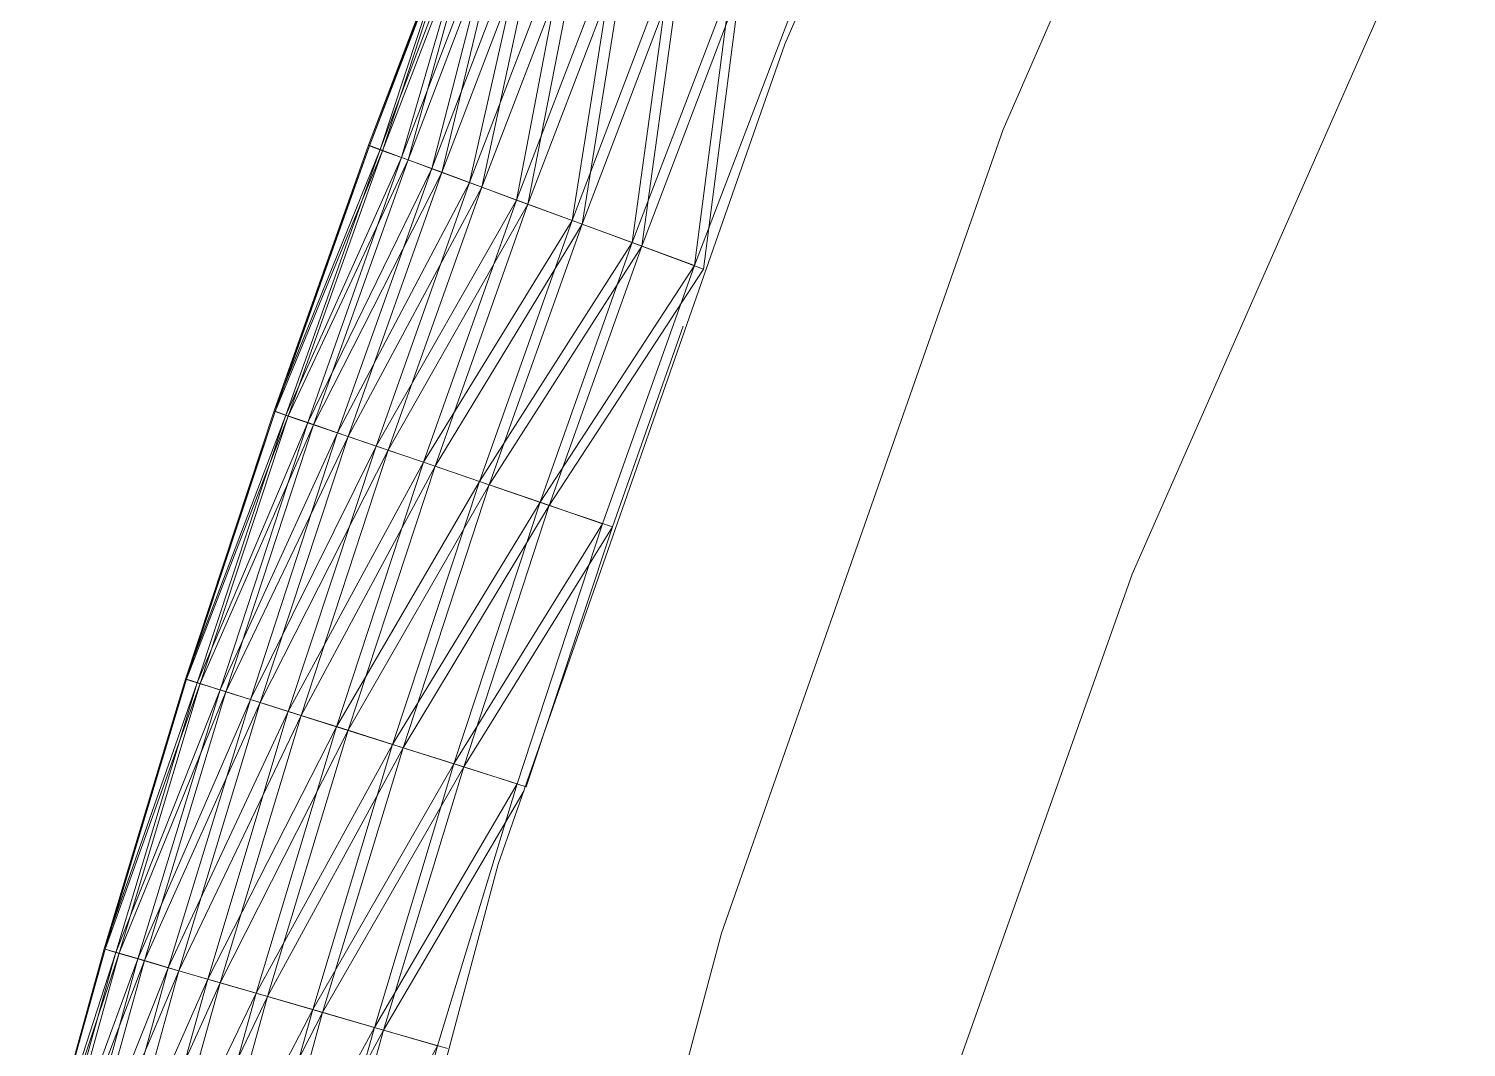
# Model space of a CAD drawing. Header units: millimetres. Extents: x -8591 to 211781, y -3000 to 31870.
# Drawn here: x -4567.21 to -4549.7, y 2695.08 to 2707.49 of the extents above; entities that cross this region are included whole.
import ezdxf

# ---------------------------------------------------------------- set-up
doc = ezdxf.new("R2010")
doc.units = ezdxf.units.MM
doc.layers.add('G-IMPT', color=8, linetype='Continuous', lineweight=9)
doc.layers.add('I-FURN', color=30, linetype='Continuous', lineweight=9)

# ---------------------------------------------------------------- blocks, each defined once
blk = doc.blocks.new('Artificial banana plant 1500mm - Family 4__C1-728657-Begane grond')
at = {"layer": 'G-IMPT'}
for p, q in [((-145.238, 50.426), (-140.998, 60.129)), ((-142.578, 49.385), (-138.428, 58.892)), ((-141.008, 43.969), (-136.938, 53.208)), ((-149.088, 52.402), (-150.308, 49.193)), ((-149.088, 52.402), (-150.308, 49.193)), ((-149.088, 52.402), (-150.298, 49.188)), ((-150.298, 49.188), (-149.088, 52.402)), ((-149.068, 52.399), (-150.298, 49.188)), ((-149.068, 52.399), (-150.298, 49.188)), ((-149.088, 52.402), (-150.168, 49.143)), ((-149.088, 52.402), (-150.168, 49.143)), ((-149.068, 52.399), (-150.138, 49.127)), ((-149.068, 52.399), (-150.138, 49.127)), ((-150.168, 49.143), (-148.948, 52.348)), ((-148.948, 52.348), (-150.168, 49.143)), ((-150.138, 49.127), (-148.908, 52.334)), ((-150.138, 49.127), (-148.908, 52.334)), ((-149.908, 49.044), (-148.948, 52.348)), ((-148.948, 52.348), (-149.908, 49.044)), ((-148.678, 52.243), (-149.908, 49.044)), ((-148.678, 52.243), (-149.908, 49.044)), ((-148.908, 52.334), (-149.828, 49.015)), ((-149.828, 49.015), (-148.908, 52.334)), ((-148.608, 52.213), (-149.828, 49.015)), ((-148.608, 52.213), (-149.828, 49.015)), ((-148.678, 52.243), (-149.538, 48.909)), ((-148.678, 52.243), (-149.538, 48.909)), ((-148.608, 52.213), (-149.418, 48.862)), ((-148.608, 52.213), (-149.418, 48.862)), ((-149.538, 48.909), (-148.318, 52.101)), ((-148.318, 52.101), (-149.538, 48.909)), ((-149.418, 48.862), (-148.198, 52.051)), ((-149.418, 48.862), (-148.198, 52.051)), ((-149.078, 48.739), (-148.318, 52.101)), ((-148.318, 52.101), (-149.078, 48.739)), ((-148.198, 52.051), (-148.928, 48.682)), ((-148.928, 48.682), (-148.198, 52.051)), ((-147.858, 51.919), (-149.078, 48.739)), ((-147.858, 51.919), (-149.078, 48.739)), ((-147.708, 51.859), (-148.928, 48.682)), ((-147.708, 51.859), (-148.928, 48.682)), ((-147.858, 51.919), (-148.508, 48.526)), ((-148.508, 48.526), (-147.858, 51.919)), ((-147.708, 51.859), (-148.368, 48.476)), ((-147.708, 51.859), (-148.368, 48.476)), ((-148.508, 48.526), (-147.288, 51.693)), ((-147.288, 51.693), (-148.508, 48.526)), ((-147.828, 48.277), (-147.288, 51.693)), ((-147.288, 51.693), (-147.828, 48.277)), ((-147.158, 51.639), (-148.368, 48.476)), ((-148.368, 48.476), (-147.158, 51.639)), ((-147.158, 51.639), (-147.708, 48.232)), ((-147.708, 48.232), (-147.158, 51.639)), ((-146.628, 51.43), (-147.828, 48.277)), ((-146.628, 51.43), (-147.828, 48.277)), ((-146.508, 51.381), (-147.708, 48.232)), ((-146.508, 51.381), (-147.708, 48.232)), ((-146.628, 51.43), (-147.098, 48.007)), ((-147.098, 48.007), (-146.628, 51.43)), ((-146.508, 51.381), (-146.978, 47.964)), ((-146.508, 51.381), (-146.978, 47.964)), ((-147.098, 48.007), (-145.898, 51.14)), ((-145.898, 51.14), (-147.098, 48.007)), ((-146.338, 47.727), (-145.898, 51.14)), ((-145.898, 51.14), (-146.338, 47.727)), ((-145.788, 51.096), (-146.978, 47.964)), ((-146.978, 47.964), (-145.788, 51.096)), ((-145.788, 51.096), (-146.228, 47.686)), ((-146.228, 47.686), (-145.788, 51.096)), ((-145.148, 50.844), (-146.338, 47.727)), ((-145.148, 50.844), (-146.338, 47.727)), ((-148.728, 40.435), (-145.238, 50.426)), ((-146.008, 39.593), (-142.578, 49.385)), ((-151.458, 45.956), (-150.308, 49.193)), ((-151.458, 45.956), (-150.308, 49.193)), ((-151.458, 45.956), (-150.298, 49.188)), ((-151.458, 45.956), (-150.298, 49.188)), ((-151.458, 45.956), (-150.168, 49.143)), ((-151.458, 45.956), (-150.168, 49.143)), ((-151.448, 45.951), (-150.298, 49.188)), ((-151.448, 45.951), (-150.298, 49.188)), ((-151.448, 45.951), (-150.138, 49.127)), ((-151.448, 45.951), (-150.138, 49.127)), ((-151.318, 45.907), (-150.168, 49.143)), ((-151.318, 45.907), (-150.168, 49.143)), ((-151.318, 45.907), (-149.908, 49.044)), ((-151.318, 45.907), (-149.908, 49.044)), ((-151.288, 45.893), (-150.138, 49.127)), ((-151.288, 45.893), (-150.138, 49.127)), ((-151.048, 45.814), (-149.908, 49.044)), ((-151.048, 45.814), (-149.908, 49.044)), ((-150.168, 49.143), (-150.308, 49.193)), ((-150.308, 49.193), (-150.298, 49.188)), ((-150.298, 49.188), (-150.308, 49.193)), ((-150.168, 49.143), (-150.308, 49.193)), ((-150.138, 49.127), (-150.298, 49.188)), ((-150.298, 49.188), (-150.138, 49.127)), ((-150.168, 49.143), (-149.908, 49.044)), ((-150.168, 49.143), (-149.908, 49.044)), ((-150.138, 49.127), (-149.828, 49.015)), ((-149.828, 49.015), (-150.138, 49.127)), ((-149.538, 48.909), (-149.908, 49.044)), ((-149.538, 48.909), (-149.908, 49.044)), ((-151.288, 45.893), (-149.828, 49.015)), ((-151.288, 45.893), (-149.828, 49.015)), ((-151.048, 45.814), (-149.538, 48.909)), ((-151.048, 45.814), (-149.538, 48.909)), ((-150.978, 45.788), (-149.828, 49.015)), ((-150.978, 45.788), (-149.828, 49.015)), ((-150.978, 45.788), (-149.418, 48.862)), ((-150.978, 45.788), (-149.418, 48.862)), ((-150.688, 45.689), (-149.538, 48.909)), ((-150.688, 45.689), (-149.538, 48.909)), ((-150.558, 45.646), (-149.418, 48.862)), ((-150.558, 45.646), (-149.418, 48.862)), ((-149.418, 48.862), (-149.828, 49.015)), ((-149.828, 49.015), (-149.418, 48.862)), ((-149.538, 48.909), (-149.078, 48.739)), ((-149.538, 48.909), (-149.078, 48.739)), ((-149.418, 48.862), (-148.928, 48.682)), ((-148.928, 48.682), (-149.418, 48.862)), ((-150.688, 45.689), (-149.078, 48.739)), ((-150.688, 45.689), (-149.078, 48.739)), ((-150.558, 45.646), (-148.928, 48.682)), ((-150.558, 45.646), (-148.928, 48.682)), ((-150.218, 45.529), (-149.078, 48.739)), ((-150.218, 45.529), (-149.078, 48.739)), ((-150.068, 45.478), (-148.928, 48.682)), ((-150.068, 45.478), (-148.928, 48.682)), ((-148.508, 48.526), (-149.078, 48.739)), ((-148.508, 48.526), (-149.078, 48.739)), ((-148.368, 48.476), (-148.928, 48.682)), ((-148.928, 48.682), (-148.368, 48.476)), ((-150.218, 45.529), (-148.508, 48.526)), ((-150.218, 45.529), (-148.508, 48.526)), ((-149.638, 45.332), (-148.508, 48.526)), ((-149.638, 45.332), (-148.508, 48.526)), ((-148.508, 48.526), (-147.828, 48.277)), ((-148.508, 48.526), (-147.828, 48.277)), ((-150.068, 45.478), (-148.368, 48.476)), ((-150.068, 45.478), (-148.368, 48.476)), ((-149.498, 45.283), (-148.368, 48.476)), ((-149.498, 45.283), (-148.368, 48.476)), ((-148.368, 48.476), (-147.708, 48.232)), ((-147.708, 48.232), (-148.368, 48.476)), ((-149.638, 45.332), (-147.828, 48.277)), ((-149.638, 45.332), (-147.828, 48.277)), ((-149.498, 45.283), (-147.708, 48.232)), ((-149.498, 45.283), (-147.708, 48.232)), ((-148.958, 45.098), (-147.828, 48.277)), ((-148.958, 45.098), (-147.828, 48.277)), ((-148.838, 45.056), (-147.708, 48.232)), ((-148.838, 45.056), (-147.708, 48.232)), ((-147.098, 48.007), (-147.828, 48.277)), ((-147.098, 48.007), (-147.828, 48.277)), ((-146.978, 47.964), (-147.708, 48.232)), ((-147.708, 48.232), (-146.978, 47.964)), ((-148.958, 45.098), (-147.098, 48.007)), ((-148.958, 45.098), (-147.098, 48.007)), ((-148.218, 44.845), (-147.098, 48.007)), ((-148.218, 44.845), (-147.098, 48.007)), ((-147.098, 48.007), (-146.338, 47.727)), ((-147.098, 48.007), (-146.338, 47.727)), ((-148.838, 45.056), (-146.978, 47.964)), ((-148.838, 45.056), (-146.978, 47.964)), ((-148.108, 44.805), (-146.978, 47.964)), ((-148.108, 44.805), (-146.978, 47.964)), ((-146.978, 47.964), (-146.228, 47.686)), ((-146.228, 47.686), (-146.978, 47.964)), ((-148.218, 44.845), (-146.338, 47.727)), ((-148.218, 44.845), (-146.338, 47.727)), ((-148.108, 44.805), (-146.228, 47.686)), ((-148.108, 44.805), (-146.228, 47.686)), ((-147.458, 44.583), (-146.338, 47.727)), ((-147.458, 44.583), (-146.338, 47.727)), ((-147.338, 44.544), (-146.475, 46.988)), ((-147.338, 44.544), (-146.475, 46.988)), ((-151.458, 45.956), (-152.538, 42.69)), ((-152.538, 42.69), (-151.458, 45.956)), ((-152.538, 42.69), (-151.448, 45.951)), ((-151.448, 45.951), (-152.538, 42.69)), ((-151.318, 45.907), (-152.538, 42.69)), ((-151.318, 45.907), (-152.538, 42.69)), ((-152.528, 42.688), (-151.448, 45.951)), ((-151.448, 45.951), (-152.528, 42.688)), ((-151.288, 45.893), (-152.528, 42.688)), ((-152.528, 42.688), (-151.288, 45.893)), ((-151.318, 45.907), (-152.398, 42.646)), ((-151.318, 45.907), (-152.398, 42.646)), ((-151.288, 45.893), (-152.358, 42.634)), ((-151.288, 45.893), (-152.358, 42.634)), ((-151.458, 45.956), (-151.318, 45.907)), ((-151.458, 45.956), (-151.448, 45.951)), ((-151.448, 45.951), (-151.458, 45.956)), ((-151.318, 45.907), (-151.458, 45.956)), ((-151.288, 45.893), (-151.448, 45.951)), ((-151.448, 45.951), (-151.288, 45.893)), ((-151.318, 45.907), (-151.048, 45.814)), ((-151.318, 45.907), (-151.048, 45.814)), ((-151.288, 45.893), (-150.978, 45.788)), ((-150.978, 45.788), (-151.288, 45.893)), ((-152.398, 42.646), (-151.048, 45.814)), ((-152.398, 42.646), (-151.048, 45.814)), ((-152.358, 42.634), (-150.978, 45.788)), ((-150.978, 45.788), (-152.358, 42.634)), ((-151.048, 45.814), (-152.118, 42.56)), ((-152.118, 42.56), (-151.048, 45.814)), ((-152.048, 42.535), (-150.978, 45.788)), ((-150.978, 45.788), (-152.048, 42.535)), ((-151.048, 45.814), (-150.688, 45.689)), ((-150.688, 45.689), (-151.048, 45.814)), ((-150.558, 45.646), (-150.978, 45.788)), ((-150.978, 45.788), (-150.558, 45.646)), ((-150.688, 45.689), (-152.118, 42.56)), ((-150.688, 45.689), (-152.118, 42.56)), ((-150.558, 45.646), (-152.048, 42.535)), ((-152.048, 42.535), (-150.558, 45.646)), ((-150.688, 45.689), (-151.748, 42.442)), ((-150.688, 45.689), (-151.748, 42.442)), ((-151.748, 42.442), (-150.218, 45.529)), ((-151.748, 42.442), (-150.218, 45.529)), ((-150.558, 45.646), (-151.628, 42.403)), ((-150.558, 45.646), (-151.628, 42.403)), ((-151.288, 42.295), (-150.218, 45.529)), ((-151.288, 42.295), (-150.218, 45.529)), ((-150.688, 45.689), (-150.218, 45.529)), ((-150.688, 45.689), (-150.218, 45.529)), ((-150.558, 45.646), (-150.068, 45.478)), ((-150.068, 45.478), (-150.558, 45.646)), ((-149.638, 45.332), (-150.218, 45.529)), ((-149.638, 45.332), (-150.218, 45.529)), ((-151.628, 42.403), (-150.068, 45.478)), ((-150.068, 45.478), (-151.628, 42.403)), ((-151.128, 42.246), (-150.068, 45.478)), ((-150.068, 45.478), (-151.128, 42.246)), ((-149.498, 45.283), (-150.068, 45.478)), ((-149.498, 45.283), (-150.068, 45.478)), ((-149.638, 45.332), (-151.288, 42.295)), ((-149.638, 45.332), (-151.288, 42.295)), ((-149.498, 45.283), (-151.128, 42.246)), ((-149.498, 45.283), (-151.128, 42.246)), ((-149.638, 45.332), (-150.698, 42.109)), ((-149.638, 45.332), (-150.698, 42.109)), ((-149.498, 45.283), (-150.558, 42.066)), ((-149.498, 45.283), (-150.558, 42.066)), ((-149.638, 45.332), (-148.958, 45.098)), ((-149.638, 45.332), (-148.958, 45.098)), ((-149.498, 45.283), (-148.838, 45.056)), ((-148.838, 45.056), (-149.498, 45.283)), ((-150.698, 42.109), (-148.958, 45.098)), ((-150.698, 42.109), (-148.958, 45.098)), ((-150.558, 42.066), (-148.838, 45.056)), ((-148.838, 45.056), (-150.558, 42.066)), ((-150.018, 41.893), (-148.958, 45.098)), ((-150.018, 41.893), (-148.958, 45.098)), ((-149.888, 41.854), (-148.838, 45.056)), ((-148.838, 45.056), (-149.888, 41.854)), ((-148.218, 44.845), (-148.958, 45.098)), ((-148.218, 44.845), (-148.958, 45.098)), ((-148.108, 44.805), (-148.838, 45.056)), ((-148.108, 44.805), (-148.838, 45.056)), ((-148.218, 44.845), (-150.018, 41.893)), ((-148.218, 44.845), (-150.018, 41.893)), ((-148.218, 44.845), (-149.268, 41.656)), ((-148.218, 44.845), (-149.268, 41.656)), ((-148.218, 44.845), (-147.458, 44.583)), ((-148.218, 44.845), (-147.458, 44.583)), ((-148.108, 44.805), (-149.888, 41.854)), ((-148.108, 44.805), (-149.888, 41.854)), ((-148.108, 44.805), (-149.148, 41.62)), ((-148.108, 44.805), (-149.148, 41.62)), ((-148.108, 44.805), (-147.338, 44.544)), ((-147.338, 44.544), (-148.108, 44.805)), ((-149.268, 41.656), (-147.458, 44.583)), ((-149.268, 41.656), (-147.458, 44.583)), ((-149.148, 41.62), (-147.338, 44.544)), ((-147.338, 44.544), (-149.148, 41.62)), ((-148.498, 41.413), (-147.458, 44.583)), ((-148.498, 41.413), (-147.458, 44.583)), ((-148.388, 41.377), (-147.338, 44.544)), ((-147.338, 44.544), (-148.388, 41.377)), ((-144.378, 34.452), (-141.008, 43.969)), ((-153.528, 39.402), (-152.538, 42.69)), ((-153.528, 39.402), (-152.538, 42.69)), ((-153.528, 39.402), (-152.528, 42.688)), ((-153.528, 39.402), (-152.528, 42.688)), ((-153.528, 39.402), (-152.398, 42.646)), ((-153.528, 39.402), (-152.398, 42.646)), ((-153.518, 39.398), (-152.528, 42.688)), ((-153.518, 39.398), (-152.528, 42.688)), ((-153.518, 39.398), (-152.358, 42.634)), ((-153.518, 39.398), (-152.358, 42.634)), ((-153.388, 39.36), (-152.398, 42.646)), ((-153.388, 39.36), (-152.398, 42.646)), ((-153.388, 39.36), (-152.118, 42.56)), ((-153.388, 39.36), (-152.118, 42.56)), ((-153.348, 39.349), (-152.358, 42.634)), ((-153.348, 39.349), (-152.358, 42.634)), ((-153.118, 39.281), (-152.118, 42.56)), ((-153.118, 39.281), (-152.118, 42.56)), ((-152.528, 42.688), (-152.538, 42.69)), ((-152.538, 42.69), (-152.398, 42.646)), ((-152.528, 42.688), (-152.538, 42.69)), ((-152.398, 42.646), (-152.538, 42.69)), ((-152.528, 42.688), (-152.358, 42.634)), ((-152.528, 42.688), (-152.358, 42.634)), ((-152.398, 42.646), (-152.118, 42.56)), ((-152.398, 42.646), (-152.118, 42.56)), ((-152.048, 42.535), (-152.358, 42.634)), ((-152.048, 42.535), (-152.358, 42.634)), ((-152.118, 42.56), (-151.748, 42.442)), ((-151.748, 42.442), (-152.118, 42.56)), ((-153.348, 39.349), (-152.048, 42.535)), ((-153.348, 39.349), (-152.048, 42.535)), ((-153.118, 39.281), (-151.748, 42.442)), ((-153.118, 39.281), (-151.748, 42.442)), ((-153.038, 39.259), (-152.048, 42.535)), ((-153.038, 39.259), (-152.048, 42.535)), ((-153.038, 39.259), (-151.628, 42.403)), ((-153.038, 39.259), (-151.628, 42.403)), ((-152.748, 39.172), (-151.748, 42.442)), ((-152.748, 39.172), (-151.748, 42.442)), ((-152.618, 39.135), (-151.628, 42.403)), ((-152.618, 39.135), (-151.628, 42.403)), ((-152.048, 42.535), (-151.628, 42.403)), ((-152.048, 42.535), (-151.628, 42.403)), ((-151.748, 42.442), (-151.288, 42.295)), ((-151.748, 42.442), (-151.288, 42.295)), ((-151.128, 42.246), (-151.628, 42.403)), ((-151.128, 42.246), (-151.628, 42.403)), ((-152.748, 39.172), (-151.288, 42.295)), ((-152.748, 39.172), (-151.288, 42.295)), ((-152.618, 39.135), (-151.128, 42.246)), ((-152.618, 39.135), (-151.128, 42.246)), ((-152.268, 39.035), (-151.288, 42.295)), ((-152.268, 39.035), (-151.288, 42.295)), ((-152.118, 38.99), (-151.128, 42.246)), ((-152.118, 38.99), (-151.128, 42.246)), ((-151.288, 42.295), (-150.698, 42.109)), ((-150.698, 42.109), (-151.288, 42.295)), ((-151.128, 42.246), (-150.558, 42.066)), ((-151.128, 42.246), (-150.558, 42.066)), ((-152.268, 39.035), (-150.698, 42.109)), ((-152.268, 39.035), (-150.698, 42.109)), ((-152.118, 38.99), (-150.558, 42.066)), ((-152.118, 38.99), (-150.558, 42.066)), ((-151.678, 38.864), (-150.698, 42.109)), ((-151.678, 38.864), (-150.698, 42.109)), ((-151.538, 38.823), (-150.558, 42.066)), ((-151.538, 38.823), (-150.558, 42.066)), ((-150.698, 42.109), (-150.018, 41.893)), ((-150.698, 42.109), (-150.018, 41.893)), ((-149.888, 41.854), (-150.558, 42.066)), ((-149.888, 41.854), (-150.558, 42.066)), ((-151.678, 38.864), (-150.018, 41.893)), ((-151.678, 38.864), (-150.018, 41.893)), ((-151.538, 38.823), (-149.888, 41.854)), ((-151.538, 38.823), (-149.888, 41.854)), ((-150.988, 38.664), (-150.018, 41.893)), ((-150.988, 38.664), (-150.018, 41.893)), ((-150.868, 38.628), (-149.888, 41.854)), ((-150.868, 38.628), (-149.888, 41.854)), ((-150.018, 41.893), (-149.268, 41.656)), ((-149.268, 41.656), (-150.018, 41.893)), ((-149.888, 41.854), (-149.148, 41.62)), ((-149.888, 41.854), (-149.148, 41.62)), ((-150.988, 38.664), (-149.268, 41.656)), ((-150.988, 38.664), (-149.268, 41.656)), ((-150.868, 38.628), (-149.148, 41.62)), ((-150.868, 38.628), (-149.148, 41.62)), ((-150.238, 38.444), (-149.268, 41.656)), ((-150.238, 38.444), (-149.268, 41.656)), ((-150.128, 38.411), (-149.148, 41.62)), ((-150.128, 38.411), (-149.148, 41.62)), ((-149.268, 41.656), (-148.498, 41.413)), ((-149.268, 41.656), (-148.498, 41.413)), ((-148.388, 41.377), (-149.148, 41.62)), ((-148.388, 41.377), (-149.148, 41.62)), ((-150.238, 38.444), (-148.498, 41.413)), ((-150.238, 38.444), (-148.498, 41.413)), ((-150.128, 38.411), (-148.414, 41.333)), ((-150.128, 38.411), (-148.414, 41.333)), ((-149.468, 38.22), (-148.498, 41.413)), ((-149.468, 38.22), (-148.498, 41.413)), ((-151.468, 30.208), (-148.728, 40.435)), ((-148.688, 29.574), (-146.008, 39.593)), ((-153.528, 39.402), (-154.448, 36.09)), ((-154.448, 36.09), (-153.528, 39.402)), ((-154.448, 36.09), (-153.518, 39.398)), ((-154.438, 36.087), (-153.518, 39.398)), ((-153.518, 39.398), (-154.438, 36.087)), ((-153.528, 39.402), (-153.388, 39.36)), ((-153.528, 39.402), (-153.518, 39.398)), ((-153.518, 39.398), (-153.528, 39.402)), ((-153.388, 39.36), (-153.528, 39.402)), ((-153.348, 39.349), (-153.518, 39.398)), ((-153.518, 39.398), (-153.348, 39.349)), ((-153.388, 39.36), (-154.448, 36.09)), ((-153.388, 39.36), (-154.448, 36.09)), ((-153.348, 39.349), (-154.438, 36.087)), ((-154.438, 36.087), (-153.348, 39.349)), ((-153.388, 39.36), (-154.308, 36.052)), ((-153.388, 39.36), (-154.308, 36.052)), ((-154.308, 36.052), (-153.118, 39.281)), ((-154.308, 36.052), (-153.118, 39.281)), ((-153.348, 39.349), (-154.268, 36.041)), ((-153.348, 39.349), (-154.268, 36.041)), ((-154.268, 36.041), (-153.038, 39.259)), ((-153.038, 39.259), (-154.268, 36.041)), ((-153.118, 39.281), (-154.028, 35.98)), ((-154.028, 35.98), (-153.118, 39.281)), ((-153.958, 35.958), (-153.038, 39.259)), ((-153.038, 39.259), (-153.958, 35.958)), ((-153.388, 39.36), (-153.118, 39.281)), ((-153.388, 39.36), (-153.118, 39.281)), ((-153.348, 39.349), (-153.038, 39.259)), ((-153.038, 39.259), (-153.348, 39.349)), ((-153.118, 39.281), (-152.748, 39.172)), ((-152.748, 39.172), (-153.118, 39.281)), ((-152.618, 39.135), (-153.038, 39.259)), ((-153.038, 39.259), (-152.618, 39.135)), ((-152.748, 39.172), (-154.028, 35.98)), ((-152.748, 39.172), (-154.028, 35.98)), ((-152.618, 39.135), (-153.958, 35.958)), ((-153.958, 35.958), (-152.618, 39.135)), ((-152.748, 39.172), (-153.658, 35.879)), ((-152.748, 39.172), (-153.658, 35.879)), ((-152.618, 39.135), (-153.528, 35.845)), ((-152.618, 39.135), (-153.528, 35.845)), ((-152.748, 39.172), (-152.268, 39.035)), ((-152.748, 39.172), (-152.268, 39.035)), ((-152.618, 39.135), (-152.118, 38.99)), ((-152.118, 38.99), (-152.618, 39.135)), ((-153.658, 35.879), (-152.268, 39.035)), ((-153.658, 35.879), (-152.268, 39.035)), ((-153.528, 35.845), (-152.118, 38.99)), ((-152.118, 38.99), (-153.528, 35.845)), ((-153.178, 35.753), (-152.268, 39.035)), ((-153.178, 35.753), (-152.268, 39.035)), ((-153.028, 35.712), (-152.118, 38.99)), ((-152.118, 38.99), (-153.028, 35.712)), ((-151.678, 38.864), (-152.268, 39.035)), ((-151.678, 38.864), (-152.268, 39.035)), ((-151.538, 38.823), (-152.118, 38.99)), ((-151.538, 38.823), (-152.118, 38.99)), ((-151.678, 38.864), (-153.178, 35.753)), ((-151.678, 38.864), (-153.178, 35.753)), ((-151.538, 38.823), (-153.028, 35.712)), ((-151.538, 38.823), (-153.028, 35.712)), ((-151.678, 38.864), (-152.588, 35.596)), ((-151.678, 38.864), (-152.588, 35.596)), ((-151.538, 38.823), (-152.448, 35.558)), ((-151.538, 38.823), (-152.448, 35.558)), ((-151.678, 38.864), (-150.988, 38.664)), ((-151.678, 38.864), (-150.988, 38.664)), ((-151.538, 38.823), (-150.868, 38.628)), ((-150.868, 38.628), (-151.538, 38.823)), ((-152.588, 35.596), (-150.988, 38.664)), ((-152.588, 35.596), (-150.988, 38.664)), ((-152.448, 35.558), (-150.868, 38.628)), ((-150.868, 38.628), (-152.448, 35.558)), ((-151.898, 35.412), (-150.988, 38.664)), ((-151.898, 35.412), (-150.988, 38.664)), ((-151.768, 35.379), (-150.868, 38.628)), ((-150.868, 38.628), (-151.768, 35.379)), ((-150.238, 38.444), (-150.988, 38.664)), ((-150.238, 38.444), (-150.988, 38.664)), ((-150.128, 38.411), (-150.868, 38.628)), ((-150.128, 38.411), (-150.868, 38.628)), ((-150.238, 38.444), (-151.898, 35.412)), ((-150.238, 38.444), (-151.898, 35.412)), ((-150.128, 38.411), (-151.768, 35.379)), ((-150.128, 38.411), (-151.768, 35.379)), ((-150.238, 38.444), (-151.138, 35.212)), ((-150.238, 38.444), (-151.138, 35.212)), ((-150.128, 38.411), (-151.018, 35.181)), ((-150.128, 38.411), (-151.018, 35.181)), ((-150.238, 38.444), (-149.468, 38.22)), ((-150.238, 38.444), (-149.468, 38.22)), ((-150.128, 38.411), (-149.348, 38.188)), ((-149.348, 38.188), (-150.128, 38.411)), ((-151.138, 35.212), (-149.468, 38.22)), ((-151.138, 35.212), (-149.468, 38.22)), ((-150.358, 35.004), (-149.468, 38.22)), ((-150.358, 35.004), (-149.468, 38.22))]:
    blk.add_line(p, q, dxfattribs=at)
blk = doc.blocks.new('Artificial banana plant 1500mm - Family 4__C2-728658-Begane grond')
blk.add_blockref('Artificial banana plant 1500mm - Family 4__C1-728657-Begane grond', (0, 0))
blk = doc.blocks.new('Artificial banana plant 1500mm - Family 4-728656-Begane grond')
blk.add_blockref('Artificial banana plant 1500mm - Family 4__C2-728658-Begane grond', (0, 0))
blk = doc.blocks.new('Artificial banana plant 1500mm - Ny märkning-728662-Begane grond')
blk.add_blockref('Artificial banana plant 1500mm - Family 4-728656-Begane grond', (0, 0))

msp = doc.modelspace()

# ---------------------------------------------------------------- block references
at = {"layer": 'I-FURN'}
msp.add_blockref('Artificial banana plant 1500mm - Ny märkning-728662-Begane grond', (-4412.758, 2656.875), dxfattribs=at)

doc.saveas('drawing.dxf')
